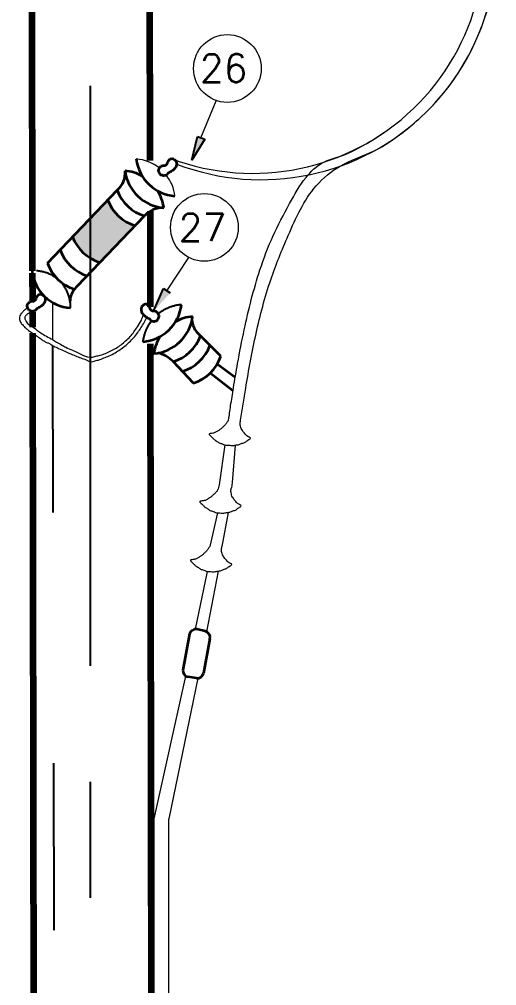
# Model space of a CAD drawing. Header units: millimetres. Extents: x 162108 to 399484, y 66362 to 138751.
# Drawn here: x 239262 to 240292, y 73261 to 75343 of the extents above; entities that cross this region are included whole.
import ezdxf

# ---------------------------------------------------------------- set-up
doc = ezdxf.new("R2010")
doc.units = ezdxf.units.MM
doc.header["$LTSCALE"] = 10
doc.linetypes.add('ACAD_ISO03W100', pattern=[30, 12, -18])
doc.linetypes.add('CENTER', pattern=[2, 1.25, -0.25, 0.25, -0.25])
for name, color, linetype in [('12', 32, 'Continuous'), ('at_Entity', 7, 'Continuous'), ('at_Solid', 7, 'Continuous')]:
    doc.layers.add(name, color=color, linetype=linetype)
doc.styles.add('ROMANS', font='romans.shx')

msp = doc.modelspace()

# ---------------------------------------------------------------- hatches: boundary and pattern name
at = {"linetype": 'CENTER'}
msp.add_hatch(color=256, dxfattribs=at).paths.add_polyline_path([(239453.1, 74953.5), (239377.3, 74874.1, 0.230679), (239436.1, 74818.8), (239512.3, 74898.2, -0.231427)])
at = {"layer": 'at_Solid'}
for points in [[(239662.3, 75084.4), (239634.5, 75039.2), (239646.5, 75090.4)], [(239587.8, 74753.3), (239551.7, 74714.1), (239573.5, 74763)]]:
    msp.add_hatch(color=7, dxfattribs=at).paths.add_polyline_path(points)

# ---------------------------------------------------------------- linework, layer by layer
at = {"linetype": 'ACAD_ISO03W100', "ltscale": 3}
for p, q in [((239332, 75730, 0), (239333.7, 74828.5, 0)), ((239334, 74640.2, 0), (239338.1, 72508.5, 0))]:
    msp.add_line(p, q, dxfattribs=at)
at = {"linetype": 'ACAD_ISO03W100'}
msp.add_arc((239295.7, 74723.9, 0), 77, 357.7695, 94.3523, dxfattribs=at)
at = {"linetype": 'ACAD_ISO03W100', "ltscale": 0.5}
for start, end in [(94.5925, 128.7328), (141.8696, 172.7676)]:
    msp.add_arc((239619.3, 74636.8, 0), 91.6, start, end, dxfattribs=at)
at = {"layer": 'at_Entity', "color": 7, "linetype": 'CENTER', "lineweight": 25, "ltscale": 100}
msp.add_line((239415.5, 67949.8, 0), (239415.5, 75944.5, 0), dxfattribs=at)
at = {"layer": 'at_Entity', "color": 7, "lineweight": 140}
for p, q in [((239288.3, 75867, 0), (239289.8, 74800.7, 0)), ((239542.7, 75867, 0), (239543.4, 75038.5, 0)), ((239544.2, 74929.3, 0), (239544.2, 74723.2, 0)), ((239289.8, 74796.2, 0), (239290.6, 74735.4, 0)), ((239290.6, 74711.9, 0), (239290.6, 74679.5, 0)), ((239290.6, 74666.7, 0), (239301.1, 68086.8, 0)), ((239544.2, 74643.4, 0), (239554.7, 68086.8, 0))]:
    msp.add_line(p, q, dxfattribs=at)
at = {"layer": 'at_Entity', "color": 7, "lineweight": 5}
for p, q in [((239654, 75087.4, 0), (239687.1, 75167.1, 0)), ((239580.3, 74757.8, 0), (239627.7, 74830, 0)), ((239333.9, 74733.2, 0), (239334, 74652.8, 0)), ((239705.4, 74425.9, 0), (239693.5, 74339.7, 0)), ((239727.7, 74425.3, 0), (239721, 74344.6, 0)), ((239721, 74344.6, 0), (239719.5, 74333.4, 0)), ((239689.6, 74279.7, 0), (239673.2, 74207.3, 0)), ((239712.5, 74280.4, 0), (239699.2, 74206.9, 0)), ((239667.5, 74153.4, 0), (239641.2, 74028.6, 0)), ((239690.9, 74153.8, 0), (239666.1, 74023.3, 0)), ((239620.9, 73927.8, 0), (239552.4, 73619.9, 0)), ((239647.3, 73923.2, 0), (239584.8, 73619.9, 0))]:
    msp.add_line(p, q, dxfattribs=at)
at = {"layer": 'at_Entity', "color": 7}
for p, q in [((239634.5, 75039.2, 0), (239646.5, 75090.4, 0)), ((239646.5, 75090.4, 0), (239662.3, 75084.4, 0)), ((239662.3, 75084.4, 0), (239634.5, 75039.2, 0)), ((239551.7, 74714.1, 0), (239573.5, 74763, 0)), ((239573.5, 74763, 0), (239587.8, 74753.3, 0))]:
    msp.add_line(p, q, dxfattribs=at)
at = {"layer": 'at_Entity', "color": 7, "lineweight": 35}
for p, q in [((239322.9, 74817.2, 0), (239473.4, 74974.7, 0)), ((239387.6, 74768.3, 0), (239532.4, 74919.2, 0)), ((239696.8, 74616.9, 0), (239645.1, 74668.6, 0)), ((239637.7, 74559, 0), (239593.9, 74605.3, 0)), ((239727.8, 74571.2, 0), (239689, 74600, 0)), ((239722.5, 74542.6, 0), (239673.7, 74580.6, 0)), ((239635.2, 74026.3, 0), (239631.5, 74023.3, 0)), ((239639.7, 74028.6, 0), (239635.2, 74026.3, 0)), ((239645, 74028.6, 0), (239639.7, 74028.6, 0)), ((239663.1, 74024.8, 0), (239645, 74028.6, 0)), ((239667.6, 74022.6, 0), (239663.1, 74024.8, 0)), ((239629.2, 74018.8, 0), (239614.9, 73940.5, 0)), ((239631.5, 74023.3, 0), (239629.2, 74018.8, 0)), ((239672.8, 74009, 0), (239659.3, 73933.8, 0)), ((239671.3, 74018.1, 0), (239667.6, 74022.6, 0)), ((239673.6, 74012.8, 0), (239671.3, 74018.1, 0)), ((239672.8, 74007.5, 0), (239673.6, 74012.8, 0)), ((239614.9, 73940.5, 0), (239615.7, 73936, 0)), ((239615.7, 73936, 0), (239617.9, 73931.5, 0)), ((239617.9, 73931.5, 0), (239620.9, 73927.8, 0)), ((239620.9, 73927.8, 0), (239626.2, 73926.3, 0)), ((239644.3, 73923.2, 0), (239626.2, 73926.3, 0)), ((239644.3, 73923.2, 0), (239649.5, 73923.2, 0)), ((239649.5, 73923.2, 0), (239654, 73925.5, 0)), ((239654, 73925.5, 0), (239657, 73929.3, 0)), ((239657, 73929.3, 0), (239659.3, 73933.8, 0))]:
    msp.add_line(p, q, dxfattribs=at)
at = {"layer": 'at_Entity', "color": 7, "lineweight": 5, "elevation": 0}
for points in [[(239552.4, 69511.3), (239584.8, 69511.3), (239584.8, 73619.9)], [(239552.4, 73619.9), (239552.4, 73619.9), (239552.4, 69511.3)]]:
    msp.add_lwpolyline(points, dxfattribs=at)
at = {"layer": 'at_Entity', "color": 7, "lineweight": 5}
for centre in [(239710.9, 75237, 0), (239661.3, 74894.5, 0)]:
    msp.add_circle(centre, 73, dxfattribs=at)
for centre, radius, start, end in [((239783.6, 75505.3, 0), 508, 248.999, 20.1394), ((239765.7, 75510.7, 0), 499.7, 249.4562, 18.2927), ((239507, 74950.7, 0), 91.6, 51.2672, 85.4075), ((239507, 74950.7, 0), 91.6, 7.2324, 38.1304)]:
    msp.add_arc(centre, radius, start, end, dxfattribs=at)
at = {"layer": 'at_Entity', "color": 7, "lineweight": 35}
for centre, radius, start, end in [((239605.2, 75053.5, 0), 91.6, 187.2324, 265.4075), ((239442.9, 75011.3, 0), 47.6, 309.8591, 6.1559), ((239581.1, 75027.9, 0), 91.6, 187.2324, 265.4075), ((239482.9, 74925.1, 0), 91.6, 60.9398, 85.4075), ((239559.6, 75007.3, 0), 92.2, 200.6612, 252.8243), ((239482.9, 74925.1, 0), 91.6, 7.2324, 31.8648), ((239539.3, 74986.3, 0), 92.2, 200.8374, 252.8243), ((239570.3, 74887.2, 0), 49.6, 85.9784, 139.7469), ((239463.4, 74906.9, 0), 92.2, 200.8374, 252.8243), ((239435.9, 74877, 0), 91, 199.9652, 252.6467), ((239408.5, 74848.3, 0), 91, 199.9652, 252.6467), ((239379.1, 74810.5, 0), 89.8, 186.2565, 265.8654), ((239414.7, 74735.1, 0), 42.9, 129.1044, 179.0101), ((239521.1, 74739.6, 0), 91.6, 274.5925, 352.7676), ((239545.2, 74714, 0), 91.6, 274.5925, 352.7676), ((239643.4, 74611.2, 0), 91.6, 94.5925, 119.0602), ((239679.8, 74697.7, 0), 45.3, 184.2128, 219.9397), ((239643.4, 74611.2, 0), 91.6, 148.1352, 172.7676), ((239566.7, 74693.3, 0), 92.2, 287.1757, 339.3388), ((239587, 74672.4, 0), 92.2, 287.1757, 339.6101), ((239543.8, 74556.2, 0), 70.2, 44.4475, 75.0676), ((239609.6, 74646.8, 0), 92.2, 287.1757, 341.0617)]:
    msp.add_arc(centre, radius, start, end, dxfattribs=at)
at = {"layer": 'at_Entity', "color": 7, "lineweight": 5}
for points in [[(239739.4, 74479, 0), (239750.4, 74547.8, 0), (239772.9, 74666, 0), (239804.5, 74781.9, 0), (239842.2, 74877.4, 0), (239902.4, 74983.9, 0), (239954.3, 75026.8, 0), (240028, 75059.9, 0), (240089, 75099.3, 0), (240128.7, 75132.5, 0), (240255.2, 75316.5, 0), (240273.2, 75369.6, 0), (240285.7, 75427.9, 0), (240291.6, 75505.3, 0)], [(239713.5, 74479.3, 0), (239718, 74510.2, 0), (239724, 74548.6, 0), (239733, 74601.3, 0), (239747.3, 74674.2, 0), (239781.2, 74802.9, 0), (239809.1, 74875.2, 0), (239845.2, 74945.9, 0), (239880.5, 75002.3, 0), (239917.4, 75034.6, 0), (239952.4, 75047.2, 0), (240018.3, 75079.5, 0), (240052.5, 75101.5, 0)], [(239713.5, 74479.3, 0), (239709.7, 74474.1, 0), (239706, 74468.8, 0), (239701.1, 74464.3, 0), (239696.2, 74459.8, 0), (239690.9, 74456.4, 0), (239685.6, 74453, 0), (239679.2, 74451.1, 0), (239671.3, 74449.2, 0), (239676.2, 74444, 0), (239681.1, 74438.7, 0), (239687.1, 74434.6, 0), (239693.2, 74430.4, 0), (239700.3, 74428.2, 0), (239705.2, 74425.9, 0), (239714.6, 74425.2, 0), (239721.8, 74424.4, 0), (239728.9, 74425.5, 0), (239736.1, 74426.7, 0), (239742.8, 74429.3, 0), (239749.6, 74431.9, 0), (239755.2, 74436.1, 0), (239760.9, 74440.2, 0), (239752.6, 74445.5, 0), (239749.2, 74449.2, 0), (239745.8, 74453, 0), (239743.2, 74457.1, 0), (239740.6, 74461.3, 0), (239739.4, 74466.2, 0), (239738.3, 74471.1, 0), (239739.4, 74479, 0)], [(239693.5, 74339.7, 0), (239689.8, 74328.5, 0), (239686, 74323.2, 0), (239681.1, 74318.7, 0), (239676.2, 74314.2, 0), (239671, 74310.8, 0), (239665.7, 74307.4, 0), (239659.3, 74305.5, 0), (239651.4, 74303.6, 0), (239656.3, 74298.4, 0), (239661.2, 74293.1, 0), (239667.2, 74289, 0), (239673.2, 74284.8, 0), (239680.4, 74282.6, 0), (239685.3, 74280.3, 0), (239694.7, 74279.6, 0), (239701.8, 74278.8, 0), (239709, 74279.9, 0), (239716.1, 74281.1, 0), (239722.9, 74283.7, 0), (239729.7, 74286.3, 0), (239735.3, 74290.5, 0), (239740.9, 74294.6, 0), (239732.7, 74299.9, 0), (239729.3, 74303.6, 0), (239725.9, 74307.4, 0), (239723.3, 74311.5, 0), (239720.6, 74315.7, 0), (239719.5, 74320.6, 0), (239718.4, 74325.5, 0), (239719.5, 74333.4, 0)], [(239673.2, 74207.3, 0), (239669.5, 74202, 0), (239665.7, 74196.8, 0), (239660.8, 74192.3, 0), (239655.9, 74187.7, 0), (239650.6, 74184.4, 0), (239645.4, 74181, 0), (239639, 74179.1, 0), (239631.1, 74177.2, 0), (239636, 74171.9, 0), (239640.9, 74166.7, 0), (239646.9, 74162.5, 0), (239652.9, 74158.4, 0), (239660.1, 74156.1, 0), (239664.9, 74153.9, 0), (239674.4, 74153.1, 0), (239681.5, 74152.4, 0), (239688.7, 74153.5, 0), (239695.8, 74154.6, 0), (239702.6, 74157.3, 0), (239709.3, 74159.9, 0), (239715, 74164, 0), (239720.6, 74168.2, 0), (239712.4, 74173.5, 0), (239709, 74177.2, 0), (239705.6, 74181, 0), (239702.9, 74185.1, 0), (239700.3, 74189.3, 0), (239699.2, 74194.1, 0), (239698.1, 74199, 0), (239699.2, 74206.9, 0)]]:
    msp.add_spline(points, degree=3, dxfattribs=at)
at = {"layer": 'at_Entity', "color": 7, "lineweight": 35}
for points in [[(239590.3, 75042.7, 0), (239585, 75039.7, 0), (239583.2, 75036, 0), (239582, 75033.7, 0), (239581.3, 75031.5, 0), (239579.8, 75030, 0), (239577.5, 75028.5, 0), (239574.5, 75027.7, 0), (239573, 75027.7, 0), (239571.5, 75027.7, 0), (239570, 75027.3, 0), (239568.5, 75026.9, 0), (239566.6, 75025.1, 0), (239564.7, 75023.2, 0), (239563.6, 75020.6, 0), (239562.5, 75017.9, 0), (239563.2, 75015.3, 0), (239564, 75012.6, 0), (239565.5, 75010.4, 0), (239567, 75008.1, 0), (239570, 75007, 0), (239573, 75005.9, 0), (239575.6, 75006.3, 0), (239578.3, 75006.6, 0), (239580.5, 75008.5, 0), (239582.8, 75010.4, 0), (239584.3, 75011.9, 0), (239588.1, 75014.2, 0), (239591.8, 75016.4, 0), (239593.7, 75017.9, 0), (239595.6, 75019.4, 0), (239597.1, 75020.9, 0), (239598.6, 75023.2, 0), (239600.1, 75024.7, 0), (239600.8, 75026.9, 0), (239601.6, 75031.5, 0), (239600.8, 75035.6, 0), (239600.1, 75038.2, 0), (239598.2, 75039.7, 0), (239596.3, 75041.2, 0), (239594.1, 75042.6, 0), (239590.3, 75042.7, 0)], [(239306.9, 74750.4, 0), (239301.6, 74747.4, 0), (239299.8, 74743.7, 0), (239298.6, 74741.4, 0), (239297.9, 74739.1, 0), (239296.4, 74737.6, 0), (239294.1, 74736.1, 0), (239291.1, 74735.4, 0), (239289.6, 74735.4, 0), (239288.1, 74735.4, 0), (239286.6, 74735, 0), (239285.1, 74734.6, 0), (239283.2, 74732.7, 0), (239281.3, 74730.9, 0), (239280.2, 74728.2, 0), (239279.1, 74725.6, 0), (239279.8, 74723, 0), (239280.6, 74720.3, 0), (239282.1, 74718.1, 0), (239283.6, 74715.8, 0), (239286.6, 74714.7, 0), (239289.6, 74713.6, 0), (239292.2, 74713.9, 0), (239294.9, 74714.3, 0), (239297.1, 74716.2, 0), (239299.4, 74718.1, 0), (239300.9, 74719.6, 0), (239304.7, 74721.8, 0), (239308.4, 74724.1, 0), (239310.3, 74725.6, 0), (239312.2, 74727.1, 0), (239313.7, 74728.6, 0), (239315.2, 74730.9, 0), (239316.7, 74732.4, 0), (239317.4, 74734.6, 0), (239318.2, 74739.1, 0), (239317.4, 74743.3, 0), (239316.7, 74745.9, 0), (239314.8, 74747.4, 0), (239312.9, 74748.9, 0), (239310.7, 74750.2, 0), (239306.9, 74750.4, 0)], [(239536, 74728.8, 0), (239541.2, 74725.8, 0), (239543.1, 74722.1, 0), (239544.3, 74719.8, 0), (239545, 74717.6, 0), (239546.5, 74716, 0), (239548.8, 74714.5, 0), (239551.8, 74713.8, 0), (239553.3, 74713.8, 0), (239554.8, 74713.8, 0), (239556.3, 74713.4, 0), (239557.8, 74713, 0), (239559.7, 74711.2, 0), (239561.6, 74709.3, 0), (239562.7, 74706.6, 0), (239563.8, 74704, 0), (239563.1, 74701.4, 0), (239562.3, 74698.7, 0), (239560.8, 74696.5, 0), (239559.3, 74694.2, 0), (239556.3, 74693.1, 0), (239553.3, 74692, 0), (239550.7, 74692.3, 0), (239548, 74692.7, 0), (239545.8, 74694.6, 0), (239543.5, 74696.5, 0), (239542, 74698, 0), (239538.2, 74700.2, 0), (239534.5, 74702.5, 0), (239532.6, 74704, 0), (239530.7, 74705.5, 0), (239529.2, 74707, 0), (239527.7, 74709.3, 0), (239526.2, 74710.8, 0), (239525.4, 74713, 0), (239524.7, 74717.6, 0), (239525.4, 74721.7, 0), (239526.2, 74724.3, 0), (239528.1, 74725.8, 0), (239530, 74727.3, 0), (239532.2, 74728.7, 0), (239536, 74728.8, 0)]]:
    msp.add_spline(points, degree=3, dxfattribs=at)
at = {"layer": 'at_Entity', "color": 7, "lineweight": 5}
for points, knots in [([(239280.1, 74721.8, 0), (239278.6, 74720.5, 0), (239275.4, 74717.6, 0), (239270.6, 74714.5, 0), (239268.3, 74710.4, 0), (239265.1, 74707.9, 0), (239263.5, 74703.5, 0), (239261.8, 74698.5, 0), (239263.8, 74692.7, 0), (239266.4, 74687.5, 0), (239270.8, 74683.2, 0), (239274.3, 74678.9, 0), (239279.7, 74674.9, 0), (239284.5, 74670.5, 0), (239289.2, 74668.1, 0), (239293.4, 74663.8, 0), (239301.2, 74660.4, 0), (239308.8, 74653.6, 0), (239316.4, 74649.5, 0), (239320.9, 74645.7, 0), (239326, 74645.7, 0), (239330.1, 74641.9, 0), (239335.9, 74639.2, 0), (239341.7, 74636.2, 0), (239349.6, 74632.2, 0), (239361.8, 74627.1, 0), (239373.8, 74621.8, 0), (239385.3, 74616.8, 0), (239394.9, 74613.2, 0), (239406.5, 74609.9, 0), (239415.7, 74603.6, 0), (239424.7, 74607.1, 0), (239433.9, 74608.6, 0), (239444.6, 74613.4, 0), (239457, 74617.8, 0), (239468.5, 74624.1, 0), (239479.6, 74631.4, 0), (239490.2, 74638.5, 0), (239499.4, 74647.7, 0), (239509.3, 74656.9, 0), (239517.4, 74667.5, 0), (239524.9, 74678.3, 0), (239530.5, 74687.3, 0), (239534.3, 74695.1, 0), (239536.2, 74698.9, 0), (239537.1, 74700.8, 0)], [1.948265, 1.948265, 1.948265, 1.948265, 7.999274, 14.937058, 18.6996, 21.892222, 26.824151, 32.462883, 36.973033, 44.720581, 49.782564, 55.375984, 61.253262, 70.010938, 74.569572, 76.85316, 88.021003, 99.611831, 107.047289, 114.313571, 115.910608, 121.977525, 129.725072, 135.614382, 141.503691, 156.326387, 175.199201, 180.930134, 193.789002, 205.811486, 217.83397, 223.691566, 233.347327, 246.206196, 258.363341, 272.838128, 285.362363, 298.309006, 310.907318, 324.392188, 338.847401, 350.745603, 363.909123, 370.43013, 376.799234, 376.799234, 376.799234, 376.799234]), ([(239289.2, 74713.6, 0), (239288.3, 74712.7, 0), (239286.7, 74711.2, 0), (239284.1, 74709.5, 0), (239281.4, 74709, 0), (239279.1, 74707.3, 0), (239277.1, 74705, 0), (239275.1, 74703.6, 0), (239274.1, 74701.5, 0), (239274.1, 74699.7, 0), (239273.8, 74697, 0), (239275.6, 74694.5, 0), (239278.4, 74689.9, 0), (239281.9, 74684.8, 0), (239291.3, 74681.3, 0), (239298.5, 74673.9, 0), (239309.8, 74666.8, 0), (239320.7, 74659.4, 0), (239332.8, 74654, 0), (239343, 74646.4, 0), (239353.1, 74641.7, 0), (239364.3, 74635.2, 0), (239376.3, 74630.2, 0), (239389.2, 74624.8, 0), (239401.7, 74617.9, 0), (239415.2, 74613.1, 0), (239427.1, 74617.3, 0), (239437.3, 74619.2, 0), (239448.3, 74623.1, 0), (239463.8, 74629.8, 0), (239478.7, 74638.8, 0), (239491.6, 74650.3, 0), (239501.7, 74658.8, 0), (239509.4, 74669.6, 0), (239518, 74681.2, 0), (239525.1, 74693.3, 0), (239528.6, 74702.3, 0), (239530, 74706.2, 0)], [0, 0, 0, 0, 3.716172, 6.74963, 9.129271, 11.842478, 15.035101, 18.227724, 19.069053, 21.729572, 23.610843, 26.976163, 30.525738, 40.166123, 44.349136, 60.227776, 70.246316, 84.444616, 99.592725, 109.764597, 122.557239, 132.826979, 148.490184, 161.632177, 174.359136, 192.050604, 201.724069, 211.397534, 223.295736, 236.437729, 262.122417, 274.937173, 288.250405, 301.648435, 314.595078, 331.399464, 343.589692, 343.589692, 343.589692, 343.589692])]:
    msp.add_open_spline(points, degree=3, knots=knots, dxfattribs=at)

# ---------------------------------------------------------------- texts
at = {"layer": '12', "style": 'ROMANS'}
for s, p in [('26', (239651.4, 75207.7, 0)), ('27', (239605.7, 74864.7, 0))]:
    msp.add_text(s, height=60, dxfattribs=at).set_placement(p)

doc.saveas('drawing.dxf')
